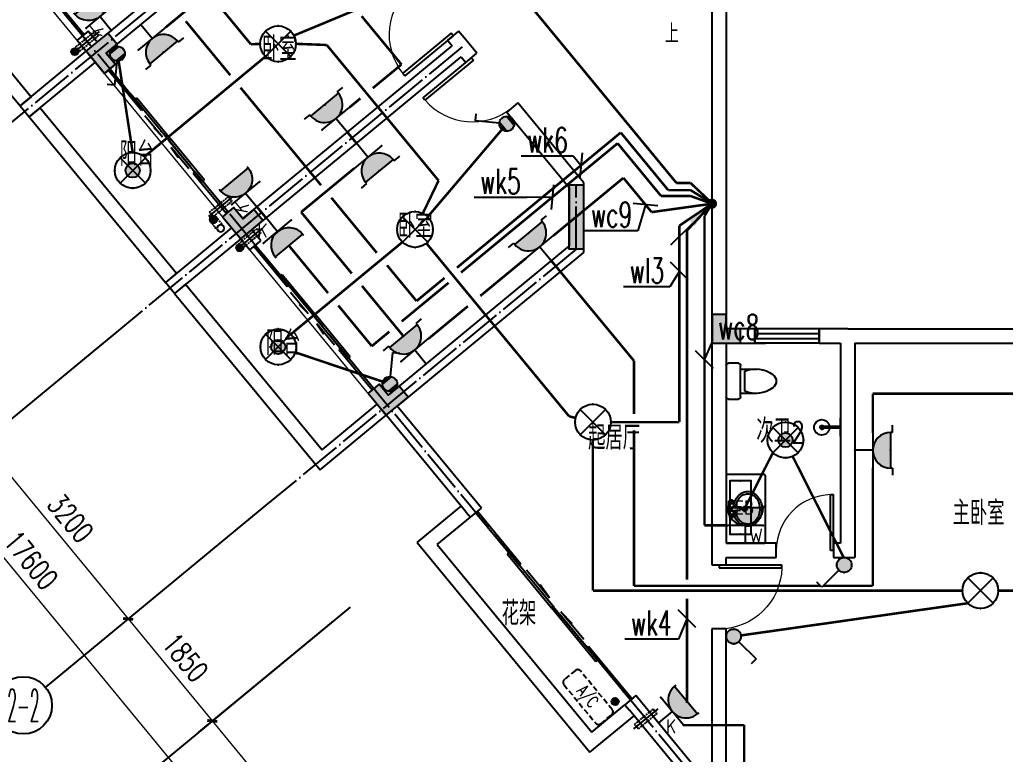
# Model space of a CAD drawing. Extents: x -7085 to 604621, y -1107727 to 606871.
# Drawn here: x 108785 to 122578, y 460304 to 470582 of the extents above; entities that cross this region are included whole.
import ezdxf
from ezdxf.enums import TextEntityAlignment as Align

# ---------------------------------------------------------------- set-up
doc = ezdxf.new("R2010")
doc.units = 0
doc.header["$LTSCALE"] = 1000
doc.header["$MEASUREMENT"] = 0
for name, pattern in [('( Hidden )', [0.375, 0.25, -0.125]), ('ACAD_ISO04W100', [30, 24, -3, 0, -3]), ('DASH', [0.35, 0.25, -0.1]), ('DOTE', [2.42, 2, -0.2, 0.02, -0.2])]:
    doc.linetypes.add(name, pattern=pattern)
for name, color, linetype in [('A-DOOR', 141, 'Continuous'), ('A-DOTE', 8, 'DOTE'), ('A-FLOR-HVAC', 4, 'Continuous'), ('A-FLOR-OTHER2-ON', 83, 'Continuous'), ('A-FLOR-SPCL', 223, 'Continuous'), ('A-ROOF-STRM', 150, 'Continuous'), ('A-WALL-BRIC', 41, 'Continuous'), ('A-WALL-SURF', 253, 'Continuous'), ('AXIS', 3, 'Continuous'), ('AXIS_TEXT', 7, 'Continuous'), ('DIM-插座', 3, 'Continuous'), ('DIM-照明', 3, 'Continuous'), ('EQUIP-插座', 3, 'Continuous'), ('EQUIP-照明', 3, 'Continuous'), ('EQUIP-箱柜', 3, 'Continuous'), ('g-地漏', 52, 'Continuous'), ('G_COL_墙柱_', 4, 'Continuous'), ('LWIRE', 4, 'Continuous'), ('PUB_DIM', 3, 'Continuous'), ('PUB_TEXT', 7, 'Continuous'), ('TEL_TEXT', 7, 'Continuous'), ('WALL-PARAPET', 6, 'Continuous'), ('WIRE-插座', 5, 'Continuous'), ('WIRE-照明', 1, 'Continuous')]:
    doc.layers.add(name, color=color, linetype=linetype)
doc.layers.add('建筑底图', color=8, linetype='Continuous', lineweight=5)
doc.styles.add('_TCH_AXIS', font='COMPLEX', dxfattribs={"bigfont": 'GBCBIG'})
doc.styles.add('_TCH_DIM', font='SIMPLEX', dxfattribs={"bigfont": 'GBCBIG'})
doc.styles.add('_TCH_DIM_T3', font='SIMPLEX', dxfattribs={"width": 0.705882, "bigfont": 'GBCBIG'})
doc.styles.add('_TCH_WINDOW', font='SIMPLEX', dxfattribs={"height": 3.5, "bigfont": 'GBCBIG'})
doc.styles.add('_TEL_ATTDEF', font='GBENOR', dxfattribs={"width": 0.8, "height": 3, "bigfont": 'GBCBIG'})
doc.styles.add('_TEL_DIM', font='SIMPLEX', dxfattribs={"width": 0.8, "height": 3.5, "bigfont": 'HZTXT'})
doc.styles.add('COMPLEX', font='COMPLEX')
doc.styles.get("Standard").update_dxf_attribs({"font": 'gbenor.shx', "bigfont": 'gbcbig.shx'})
doc.dimstyles.new('_TCH_ARCH&&100', dxfattribs={"dimtxt": 297.5, "dimasz": 100, "dimexe": 250, "dimexo": 300, "dimgap": 126.25, "dimtad": 1, "dimdec": 0, "dimzin": 0, "dimdsep": 46, "dimtxsty": '_TCH_DIM_T3', "dimblk": 'ARCHTICK', "dimcen": 0.09, "dimclrt": 7, "dimazin": 2, "dimtfac": 1, "dimtdec": 0, "dimtix": 1, "dimtmove": 2, "dimatfit": 3, "dimfxl": 0, "dimtolj": 1, "dimtzin": 0, "dimarcsym": 0})

# ---------------------------------------------------------------- blocks, each defined once
blk = doc.blocks.new('dsdsdssfdsd')
at = {"layer": 'A-FLOR-SPCL', "color": 0}
for p, q in [((4310, 24020), (4237, 24020)), ((4273, 23984), (4273, 24057)), ((4137, 23920), (4047, 23920)), ((4092, 23875), (4092, 23965)), ((4261, 23952), (4153, 23937)), ((4300, 23945), (4153, 23937)), ((4153, 23904), (4153, 23937)), ((4300, 23895), (4153, 23904)), ((4261, 23889), (4153, 23904)), ((4163, 23903), (4163, 23938)), ((4300, 23945), (4261, 23952)), ((4300, 23895), (4261, 23889)), ((4280, 23896), (4280, 23944)), ((4300, 23895), (4300, 23945)), ((4310, 23820), (4237, 23820)), ((4273, 23784), (4273, 23857))]:
    blk.add_line(p, q, dxfattribs=at)
blk.add_lwpolyline([(4347, 24400), (3817, 24400, 0.414214), (3797, 24380), (3797, 23460, 0.414214), (3817, 23440), (4347, 23440)], format="xyb", close=True, dxfattribs=at)
for points in [[(3847, 23920, -0.080052), (3862, 24013, -0.088849), (3904, 24090, -0.104988), (3970, 24144, -0.12017), (4047, 24163, -0.12017), (4124, 24144, -0.104988), (4191, 24090, -0.088849), (4232, 24013, -0.055034), (4246, 23950, -0.080052)], [(3877, 23920, -0.080052), (3891, 24004, -0.088849), (3927, 24071, -0.104988), (3984, 24118, -0.12017), (4047, 24133, -0.12017), (4110, 24118, -0.104988), (4167, 24071, -0.088849), (4204, 24004, -0.056066), (4216, 23946, -0.080052)], [(4246, 23891, -0.055034), (4232, 23827, -0.088849), (4191, 23751, -0.104988), (4124, 23696, -0.12017), (4047, 23678, -0.12017), (3970, 23696, -0.104988), (3904, 23751, -0.088849), (3862, 23827, -0.080052), (3847, 23920, -0.080052)], [(4216, 23895, -0.056066), (4204, 23837, -0.088849), (4167, 23770, -0.104988), (4110, 23723, -0.12017), (4047, 23708, -0.12017), (3984, 23723, -0.104988), (3927, 23770, -0.088849), (3891, 23837, -0.080052), (3877, 23920, -0.080052)]]:
    blk.add_lwpolyline(points, format="xyb", dxfattribs=at)
for centre, radius in [((4273, 24020), 25), ((4273, 24020), 15), ((4092, 23920), 30), ((4092, 23920), 20), ((4273, 23820), 25), ((4273, 23820), 15)]:
    blk.add_circle(centre, radius, dxfattribs=at)
for centre, start, end in [((4272, 23922), 350.5252, 189.4748), ((4272, 23919), 170.5252, 9.4748)]:
    blk.add_arc(centre, 7.19, start, end, dxfattribs=at)
blk = doc.blocks.new('A$C22166362')
at = {"layer": 'A-FLOR-SPCL', "color": 0}
for p, q in [((499, 420), (269, 420)), ((499, 30), (499, 470)), ((529, 500), (669, 500)), ((699, 470), (699, 30)), ((439, 110), (439, 390)), ((499, 80), (269, 80)), ((669, 0), (529, 0))]:
    blk.add_line(p, q, dxfattribs=at)
for centre, radius, start, end in [((286, 23), 398, 67.4505, 126.6381), ((529, 470), 30, 90, 180), ((669, 470), 30, 0, 90), ((110, 250), 110, 123.4509, 236.5491), ((286, 477), 398, 233.3619, 292.5495), ((529, 30), 30, 180, 270), ((669, 30), 30, 270, 0)]:
    blk.add_arc(centre, radius, start, end, dxfattribs=at)
blk = doc.blocks.new('$plan$00002939')
at = {"layer": 'A-FLOR-SPCL', "color": 0}
blk.add_line((-10, 0), (10, 0), dxfattribs=at)
for points in [[(-124, 0), (133, 0)], [(-10, 0), (-10, -263)], [(10, 0), (10, -263)]]:
    blk.add_lwpolyline(points, dxfattribs=at)
for centre, radius, start, end in [((0, -262), 108, 95.306, 84.694), ((0, -262), 28.3, 110.6725, 69.3275), ((0, -260), 10.5, 197.2381, 342.7619)]:
    blk.add_arc(centre, radius, start, end, dxfattribs=at)
blk = doc.blocks.new('COL')
at = {"layer": 'A-WALL-SURF'}
for points in [[(-2442, -6940), (-2288, -6813), (-2161, -6967), (-2315, -7094), (-2188, -7249), (-2342, -7376), (-2596, -7067)], [(4162, -8937), (4362, -8937), (4362, -9837), (4162, -9837)], [(-279, -9563), (-124, -9436), (-252, -9282), (-406, -9409), (-533, -9254), (-688, -9382), (-433, -9690)], [(6362, -10950), (6362, -10750), (6162, -10750), (6162, -11150), (6562, -11150), (6562, -10950)], [(1757, -12032), (1912, -11904), (1784, -11750), (1630, -11877), (1503, -11723), (1349, -11850), (1603, -12159)]]:
    blk.add_hatch(color=0, dxfattribs=at).paths.add_polyline_path(points)
at = {"layer": 'G_COL_墙柱_', "color": 0}
for points in [[(-2442, -6940), (-2288, -6813), (-2161, -6967), (-2315, -7094), (-2188, -7249), (-2342, -7376), (-2596, -7067), (-2442, -6940)], [(4162, -8937), (4362, -8937), (4362, -9837), (4162, -9837)], [(-279, -9563), (-124, -9436), (-252, -9282), (-406, -9409), (-533, -9254), (-688, -9382), (-433, -9690), (-279, -9563)], [(6362, -10950), (6362, -10750), (6162, -10750), (6162, -11150), (6562, -11150), (6562, -10950)], [(1757, -12032), (1912, -11904), (1784, -11750), (1630, -11877), (1503, -11723), (1349, -11850), (1603, -12159), (1757, -12032)]]:
    blk.add_lwpolyline(points, close=True, dxfattribs=at)
blk = doc.blocks.new('YTLG')
at = {"layer": 'A-ROOF-STRM', "linetype": 'Continuous'}
h = blk.add_hatch(dxfattribs=at)
h.set_pattern_fill('ANSI31', color=0, scale=10)
h.set_pattern_definition([(45, (-1288290.313, 414148.037), (-11.22532015, 11.22532015), [])])
edge = h.paths.add_edge_path()
edge.add_arc((155403, -14017), 50, 0, 360, ccw=False)
at = {"layer": 'A-ROOF-STRM', "color": 0, "linetype": 'DASH', "ltscale": 0.1}
for p, q in [((155353, -14177), (155353, -14017)), ((155453, -14177), (155453, -14017))]:
    blk.add_line(p, q, dxfattribs=at)
at = {"layer": 'A-ROOF-STRM', "color": 0, "linetype": 'Continuous'}
blk.add_circle((155403, -14017), 50, dxfattribs=at)
at = {"layer": 'A-ROOF-STRM', "color": 0}
blk.add_circle((155403, -14177), 50, dxfattribs=at)
blk = doc.blocks.new('圆形地漏（平面）')
at = {"layer": 'g-地漏', "color": 0}
blk.add_circle((0, 0), 0.5, dxfattribs=at)
at = {"color": 8, "xscale": -0.01, "yscale": 0.01, "zscale": 0.01, "rotation": 180}
blk.add_blockref('YTLG', (-1554.03, -140.17), dxfattribs=at)
blk = doc.blocks.new('KTWJ1')
at = {"layer": 'A-FLOR-HVAC', "color": 0, "linetype": '( Hidden )', "ltscale": 0.3}
blk.add_lwpolyline([(152982, -14209, 0.414214), (153032, -14259), (153732, -14259, 0.414214), (153782, -14209), (153782, -14009, 0.414214), (153732, -13959), (153032, -13959, 0.414214), (152982, -14009)], format="xyb", close=True, dxfattribs=at)
at = {"layer": 'A-FLOR-HVAC', "color": 0, "style": '_TCH_WINDOW', "width": 0.705882}
blk.add_text('A/C', height=170, dxfattribs=at).set_placement((153214, -14188))
blk = doc.blocks.new('A$C0CF77FE4')
at = {"layer": 'A-FLOR-OTHER2-ON', "color": 0, "linetype": 'ACAD_ISO04W100', "ltscale": 5}
blk.add_line((40, 440), (40, 0), dxfattribs=at)
at = {"layer": 'A-FLOR-OTHER2-ON', "color": 0, "linetype": 'DASH', "ltscale": 0.1}
blk.add_lwpolyline([(0, 390), (80, 390), (80, 50), (0, 50)], close=True, dxfattribs=at)
blk = doc.blocks.new('_AXISO')
blk.add_circle((0, 0), 0.5)
at = {"layer": 'AXIS_TEXT', "style": 'COMPLEX', "width": 1.041667}
blk.add_attdef('A', text='', height=0.56, dxfattribs=at).set_placement((-0.25, -0.28), (0.25, -0.28), align=Align.FIT)
blk = doc.blocks.new('$WINLIB2D$00000001')
at = {"color": 0}
for points in [[(-0.5, 0.5), (-0.5, -0.5)], [(-0.5, 0.5), (0.5, 0.5)], [(0.5, -0.5), (0.5, 0.5)], [(0.5, 0.167), (-0.5, 0.167)], [(0.5, -0.167), (-0.5, -0.167)], [(-0.5, -0.5), (0.5, -0.5)]]:
    blk.add_lwpolyline(points, dxfattribs=at)
blk = doc.blocks.new('$DorLib2D$00000001')
at = {"color": 0}
for p, q in [((0.45, 0.975), (0.5, 0.975)), ((0.45, 0), (0.45, 0.975)), ((0.5, 0), (0.5, 0.975)), ((0.5, 0), (0.45, 0))]:
    blk.add_line(p, q, dxfattribs=at)
at = {"color": 0, "lineweight": 13}
blk.add_arc((0.475, 0), 0.975, 91.4693, 180, dxfattribs=at)
blk = doc.blocks.new('$DorLib2D$00000138')
at = {"color": 0, "linetype": 'Continuous'}
for p, q in [((-0.2875, 0), (-0.2875, 0.1538)), ((-0.2875, 0.1538), (0, 0.1538)), ((0, 0.1538), (0, 0)), ((0.2875, 0.1538), (0, 0.1538)), ((0.2875, 0), (0.2875, 0.1538)), ((-0.5, -0.1399), (-0.5, 0)), ((-0.5, 0), (-0.2188, 0)), ((0, 0), (-0.2875, 0)), ((-0.2188, 0), (-0.2188, -0.1399)), ((0, 0), (0.2875, 0)), ((0.2188, 0), (0.2188, -0.1399)), ((0.5, 0), (0.2188, 0)), ((0.5, 0), (0.5, -0.1946)), ((0.5, -0.1399), (0.5, 0)), ((-0.2188, -0.1399), (-0.5, -0.1399)), ((0.2188, -0.1399), (0.5, -0.1399)), ((-0.1857, -0.186), (-0.037, -0.186)), ((-0.037, -0.186), (-0.1019, -0.2583)), ((-0.1019, -0.2583), (-0.1019, -0.186)), ((0.1857, -0.186), (0.037, -0.186)), ((0.037, -0.186), (0.1019, -0.2583)), ((0.1019, -0.2583), (0.1019, -0.186))]:
    blk.add_line(p, q, dxfattribs=at)
blk = doc.blocks.new('_ArchTick')
at = {"color": 0, "linetype": 'ByBlock', "const_width": 0.4}
blk.add_lwpolyline([(-0.5, -0.5), (0.5, 0.5)], dxfattribs=at)
blk = doc.blocks.new('*D1656')
at = {"layer": 'Defpoints', "color": 0}
for p in [(106453, 468726), (108489, 466258), (106561, 464667)]:
    blk.add_point(p, dxfattribs=at)
at = {"layer": 'PUB_DIM', "color": 0, "lineweight": -2}
for p, q in [((106222, 468535), (104332, 466976)), ((104524, 467135), (106561, 464667)), ((108258, 466067), (106368, 464508))]:
    blk.add_line(p, q, dxfattribs=at)
at = {"layer": 'PUB_DIM', "color": 0, "lineweight": -2, "xscale": 100, "yscale": 100, "zscale": 100}
for p, rotation in [((104524, 467135), 129.5164780570856), ((106561, 464667), 309.5164780570856)]:
    blk.add_blockref('_ArchTick', p, dxfattribs=dict(at, rotation=rotation))
at = {"layer": 'PUB_DIM', "color": 7, "insert": (105755, 466076), "char_height": 297.5, "attachment_point": 5, "rotation": 309.5165, "style": '_TCH_DIM_T3'}
blk.add_mtext('\\A1;3200', dxfattribs=at)
blk = doc.blocks.new('*D1657')
at = {"layer": 'Defpoints', "color": 0}
for p in [(108489, 466258), (110525, 463789), (108597, 462198)]:
    blk.add_point(p, dxfattribs=at)
at = {"layer": 'PUB_DIM', "color": 0, "lineweight": -2}
for p, q in [((108258, 466067), (106368, 464508)), ((106561, 464667), (108597, 462198)), ((110294, 463598), (108404, 462039))]:
    blk.add_line(p, q, dxfattribs=at)
at = {"layer": 'PUB_DIM', "color": 0, "lineweight": -2, "xscale": 100, "yscale": 100, "zscale": 100}
for p, rotation in [((106561, 464667), 129.5164780570859), ((108597, 462198), 309.5164780570859)]:
    blk.add_blockref('_ArchTick', p, dxfattribs=dict(at, rotation=rotation))
at = {"layer": 'PUB_DIM', "color": 7, "insert": (107791, 463608), "char_height": 297.5, "attachment_point": 5, "rotation": 309.5165, "style": '_TCH_DIM_T3'}
blk.add_mtext('\\A1;3200', dxfattribs=at)
blk = doc.blocks.new('*D1658')
at = {"layer": 'Defpoints', "color": 0}
for p in [(110525, 463789), (111702, 462362), (109774, 460771)]:
    blk.add_point(p, dxfattribs=at)
at = {"layer": 'PUB_DIM', "color": 0, "lineweight": -2}
for p, q in [((110294, 463598), (108404, 462039)), ((108597, 462198), (109774, 460771)), ((111471, 462171), (109581, 460612))]:
    blk.add_line(p, q, dxfattribs=at)
at = {"layer": 'PUB_DIM', "color": 0, "lineweight": -2, "xscale": 100, "yscale": 100, "zscale": 100}
for p, rotation in [((108597, 462198), 129.5164780570855), ((109774, 460771), 309.5164780570855)]:
    blk.add_blockref('_ArchTick', p, dxfattribs=dict(at, rotation=rotation))
at = {"layer": 'PUB_DIM', "color": 7, "insert": (109397, 461660), "char_height": 297.5, "attachment_point": 5, "rotation": 309.5165, "style": '_TCH_DIM_T3'}
blk.add_mtext('\\A1;1850', dxfattribs=at)
blk = doc.blocks.new('*D1659')
at = {"layer": 'Defpoints', "color": 0}
for p in [(111702, 462362), (113993, 459585), (112065, 457994)]:
    blk.add_point(p, dxfattribs=at)
at = {"layer": 'PUB_DIM', "color": 0, "lineweight": -2}
for p, q in [((111471, 462171), (109581, 460612)), ((109774, 460771), (112065, 457994)), ((113762, 459394), (111872, 457835))]:
    blk.add_line(p, q, dxfattribs=at)
at = {"layer": 'PUB_DIM', "color": 0, "lineweight": -2, "xscale": 100, "yscale": 100, "zscale": 100}
for p, rotation in [((109774, 460771), 129.5164780570859), ((112065, 457994), 309.5164780570859)]:
    blk.add_blockref('_ArchTick', p, dxfattribs=dict(at, rotation=rotation))
at = {"layer": 'PUB_DIM', "color": 7, "insert": (111131, 459557), "char_height": 297.5, "attachment_point": 5, "rotation": 309.5165, "style": '_TCH_DIM_T3'}
blk.add_mtext('\\A1;3600', dxfattribs=at)
blk = doc.blocks.new('*D1661')
at = {"layer": 'Defpoints', "color": 0}
for p in [(103971, 471735), (115170, 458157), (112625, 456058)]:
    blk.add_point(p, dxfattribs=at)
at = {"layer": 'PUB_DIM', "color": 0, "lineweight": -2}
for p, q in [((103740, 471544), (101233, 469476)), ((101426, 469635), (112625, 456058)), ((114939, 457967), (112432, 455899))]:
    blk.add_line(p, q, dxfattribs=at)
at = {"layer": 'PUB_DIM', "color": 0, "lineweight": -2, "xscale": 100, "yscale": 100, "zscale": 100}
for p, rotation in [((101426, 469635), 129.5164780570852), ((112625, 456058), 309.5164780570851)]:
    blk.add_blockref('_ArchTick', p, dxfattribs=dict(at, rotation=rotation))
at = {"layer": 'PUB_DIM', "color": 7, "insert": (107237, 463021), "char_height": 297.5, "attachment_point": 5, "rotation": 309.5165, "style": '_TCH_DIM_T3'}
blk.add_mtext('\\A1;17600', dxfattribs=at)
blk = doc.blocks.new('$equip$00002539')
for p, q in [((-0.354, 0.354), (0.354, -0.354)), ((0.354, 0.354), (-0.354, -0.354))]:
    blk.add_line(p, q)
at = {"const_width": 0.04}
blk.add_lwpolyline([(-0.5, 0, 1), (0.5, 0, 1), (-0.5, 0, 0.911406)], format="xyb", dxfattribs=at)
blk.add_circle((0, 0), 0.5)
for p in [(0, 0.5), (-0.5, 0), (0.5, 0), (0, -0.5)]:
    blk.add_point(p)
at = {"color": 7, "style": '_TEL_DIM', "flags": 1}
blk.add_attdef('A', text='', height=0.00002, dxfattribs=at).set_placement((0, 0), align=Align.MIDDLE_CENTER)
blk = doc.blocks.new('$equip$00001764')
for p, q in [((-0.5, 1.05), (-0.5, 1)), ((-0.5, 1), (0.5, 1)), ((0.5, 1.05), (0.5, 1)), ((0.5, 0.5), (-0.5, 0.5)), ((0, 0.5), (0, 0))]:
    blk.add_line(p, q)
blk.add_arc((0, 1), 0.5, 180, 0)
for p in [(-0.5, 0.5), (0.5, 0.5), (0, 0)]:
    blk.add_point(p)
for points in [[(0.433, 0.75), (-0.433, 0.75), (0.5, 1), (-0.5, 1)], [(0.25, 0.567), (-0.25, 0.567), (0.433, 0.75), (-0.433, 0.75)], [(0, 0.5), (0, 0.5), (0.25, 0.567), (-0.25, 0.567)]]:
    blk.add_solid(points)
at = {"color": 7, "style": '_TEL_DIM'}
blk.add_attdef('$TEXT$', text='', height=0.4, dxfattribs=at).set_placement((0.303, 0.211), align=Align.MIDDLE_CENTER)
at = {"color": 7, "style": '_TEL_DIM', "flags": 1}
blk.add_attdef('A', text='', height=0.00002, dxfattribs=at).set_placement((0, 0), align=Align.MIDDLE_CENTER)
blk = doc.blocks.new('$equip$00001240')
for p, q in [((-0.5, 1.05), (-0.7, 1.05)), ((-0.5, 1.05), (-0.5, 1)), ((-0.5, 1), (0.5, 1)), ((0.5, 1.05), (0.7, 1.05)), ((0.5, 1.05), (0.5, 1)), ((-0.5, 0.5), (0.5, 0.5)), ((0, 0.5), (0, 0))]:
    blk.add_line(p, q)
blk.add_arc((0, 1), 0.5, 180, 0)
for points in [[(0.433, 0.75), (-0.433, 0.75), (0.5, 1), (-0.5, 1)], [(0.25, 0.567), (-0.25, 0.567), (0.433, 0.75), (-0.433, 0.75)], [(0, 0.5), (0, 0.5), (0.25, 0.567), (-0.25, 0.567)]]:
    blk.add_solid(points)
at = {"layer": 'EQUIP-照明'}
for p in [(0, 1), (-0.5, 0.5), (0.5, 0.5), (0, 0)]:
    blk.add_point(p, dxfattribs=at)
at = {"layer": 'EQUIP-照明', "flags": 9}
blk.add_attdef('A', (0, 0), '', height=0.00002, dxfattribs=at)
blk = doc.blocks.new('$equip$00001962')
for p, q in [((0.147, 0.356), (0.625, 0.833)), ((0.625, 0.833), (0.766, 0.692))]:
    blk.add_line(p, q)
blk.add_circle((0, 0.208), 0.208)
for p in [(0, 0.417), (-0.208, 0.208), (0, 0), (0.208, 0.208)]:
    blk.add_point(p)
for points in [[(-0.18, 0.313), (0.18, 0.313), (-0.208, 0.208), (0.208, 0.208)], [(-0.104, 0.389), (0.104, 0.389), (-0.18, 0.313), (0.18, 0.313)], [(0, 0.417), (0, 0.417), (-0.104, 0.389), (0.104, 0.389)], [(-0.18, 0.104), (0.18, 0.104), (-0.208, 0.208), (0.208, 0.208)], [(-0.104, 0.028), (0.104, 0.028), (-0.18, 0.104), (0.18, 0.104)], [(0, 0), (0, 0), (-0.104, 0.028), (0.104, 0.028)]]:
    blk.add_solid(points)
at = {"layer": 'TEL_TEXT', "style": '_TEL_DIM', "flags": 1}
blk.add_attdef('A', text='', height=0.00002, dxfattribs=at).set_placement((0, 0), align=Align.MIDDLE_CENTER)
blk = doc.blocks.new('$equip$00002828')
for p, q in [((0.354, 0.354), (-0.354, -0.354)), ((-0.354, 0.354), (0.354, -0.354))]:
    blk.add_line(p, q)
at = {"const_width": 0.04}
blk.add_lwpolyline([(0.5, 0, -1), (-0.5, 0, -1), (0.5, 0, 1)], format="xyb", dxfattribs=at)
for radius in [0.5, 0.2]:
    blk.add_circle((0, 0), radius)
for p in [(0, 0.5), (-0.5, 0), (0.5, 0), (0, -0.5)]:
    blk.add_point(p)
for points in [[(-0.173, 0.1), (0.173, 0.1), (-0.2, 0), (0.2, 0)], [(-0.173, -0.1), (0.173, -0.1), (-0.2, 0), (0.2, 0)], [(-0.1, 0.173), (0.1, 0.173), (-0.173, 0.1), (0.173, 0.1)], [(0, 0.2), (0, 0.2), (-0.1, 0.173), (0.1, 0.173)], [(-0.1, -0.173), (0.1, -0.173), (-0.173, -0.1), (0.173, -0.1)], [(0, -0.2), (0, -0.2), (-0.1, -0.173), (0.1, -0.173)]]:
    blk.add_solid(points)
at = {"color": 7, "style": '_TEL_DIM', "flags": 1}
for tag in ['A', 'REMARK']:
    blk.add_attdef(tag, text='', height=0.00002, dxfattribs=at).set_placement((0, 0), align=Align.MIDDLE_CENTER)
blk = doc.blocks.new('$equip$00002908')
for p, q in [((0.75, 0.6), (-0.75, 0.6)), ((-0.75, 0.6), (-0.75, 0)), ((0.75, 0), (0.75, 0.6)), ((-0.75, 0), (0.75, 0))]:
    blk.add_line(p, q)
at = {"const_width": 0.04}
blk.add_lwpolyline([(-0.75, 0.6), (-0.75, 0), (0.75, 0), (0.75, 0.6), (-0.75, 0.6), (-0.75, 0)], dxfattribs=at)
for p in [(0, 0.6), (-0.75, 0.3), (0.75, 0.3), (0, 0)]:
    blk.add_point(p)
at = {"color": 7, "style": '_TEL_DIM'}
blk.add_attdef('$TEXT$', text='', height=0.4, dxfattribs=at).set_placement((0, 0.3), align=Align.MIDDLE_CENTER)
at = {"color": 7, "style": '_TEL_DIM', "flags": 1}
for tag in ['A', 'REMARK']:
    blk.add_attdef(tag, text='', height=0.00002, dxfattribs=at).set_placement((0, 0), align=Align.MIDDLE_CENTER)
blk = doc.blocks.new('$TelecSys$00000081')
for p, q in [((0.104, 0.104), (0.104, 0.104)), ((-0.104, -0.104), (-0.104, -0.104)), ((-1.15, -1.15), (-0.55, -0.55))]:
    blk.add_line(p, q)
at = {"const_width": 0.142}
blk.add_lwpolyline([(0.071, 0, 1), (-0.071, 0, 1)], format="xyb", close=True, dxfattribs=at)
blk.add_solid([(-0.62, -0.48), (-0.48, -0.62), (-0.1, -0.1)])
at = {"width": 0.8, "flags": 9}
blk.add_attdef('A', (0, 0), '', height=0.00002, rotation=180, dxfattribs=at)
blk = doc.blocks.new('WC')
at = {"layer": 'A-ROOF-STRM', "linetype": 'Continuous'}
h = blk.add_hatch(dxfattribs=at)
h.set_pattern_fill('ANSI31', color=8, scale=10)
h.set_pattern_definition([(174.5164781, (949134.199, 1719061.32), (1.51700667, 15.80235159), [])])
edge = h.paths.add_edge_path()
edge.add_arc((107851, 470134.6), 50, -140.48352, 219.51648)
h = blk.add_hatch(dxfattribs=at)
h.set_pattern_fill('ANSI31', color=8, scale=10)
h.set_pattern_definition([(358.6425651, (-639081.866, -838829.969), (-0.37607068, -15.87054491), [])])
edge = h.paths.add_edge_path()
edge.add_arc((110158.6, 467391.4), 50, 43.64257, 403.64257)
h = blk.add_hatch(dxfattribs=at)
h.set_pattern_fill('ANSI31', color=8, scale=10)
h.set_pattern_definition([(354.5164781, (-725871.677, -787884.326), (-1.51700667, -15.80235159), [])])
edge = h.paths.add_edge_path()
edge.add_arc((115411.5, 461042.4), 50, 39.51648, 399.51648)
at = {"color": 8}
for points in [[(112209, 465048.1), (105527.8, 473148.2)], [(113258.9, 463775.2), (112641.7, 463266.1), (115059.7, 460334.7), (115676.8, 460843.7)]]:
    blk.add_lwpolyline(points, dxfattribs=at)
at = {"layer": 'A-DOTE', "color": 8, "ltscale": 0.3}
blk.add_line((114867.5, 467370.5), (114867.5, 468268.4), dxfattribs=at)
for points in [[(116867.5, 459557.3), (105032.3, 473906.1)], [(112238.8, 473498.4), (106453, 468726.2)], [(113272.1, 470202.6), (108489.2, 466257.6)], [(114867.5, 467370.5), (110525.3, 463789)]]:
    blk.add_lwpolyline(points, dxfattribs=at)
at = {"layer": 'A-ROOF-STRM', "color": 8}
for centre in [(107851, 470134.6), (115411.5, 461042.4)]:
    blk.add_circle(centre, 50, dxfattribs=at)
at = {"layer": 'A-ROOF-STRM', "color": 8, "linetype": 'Continuous'}
for centre in [(107851, 470134.6), (110158.6, 467391.4), (115411.5, 461042.4)]:
    blk.add_circle(centre, 50, dxfattribs=at)
at = {"layer": 'A-WALL-BRIC', "color": 8}
for p, q in [((116967.5, 475057.3), (116967.5, 466257.3)), ((116767.5, 474857.3), (116767.5, 466157.3)), ((108163.7, 470266.8), (111172.3, 472748.4)), ((108290.9, 470112.5), (111222.4, 472530.5)), ((108036.4, 470421.1), (107882.1, 470293.9)), ((108163.7, 470266.8), (108036.4, 470421.1)), ((113222, 470420.6), (113067.7, 470293.3)), ((113349.2, 470266.3), (113222, 470420.6)), ((107882.1, 470293.9), (108073, 470062.4)), ((110199.8, 467798.2), (113131.3, 470216.2)), ((113067.7, 470293.3), (113131.3, 470216.2)), ((113476.5, 470112), (113349.2, 470266.3)), ((108073, 470062.4), (108263.9, 469831)), ((108418.2, 469958.3), (108290.9, 470112.5)), ((110327.1, 467643.9), (113258.6, 470061.9)), ((113258.6, 470061.9), (113322.2, 469984.7)), ((113322.2, 469984.7), (113476.5, 470112)), ((108263.9, 469831), (108418.2, 469958.3)), ((114049.2, 469417.7), (113894.9, 469290.4)), ((114967.5, 468304.3), (114049.2, 469417.7)), ((113894.9, 469290.4), (114767.5, 468232.5)), ((114967.5, 468304.3), (114967.5, 467323.3)), ((114767.5, 468232.5), (114767.5, 467417.6)), ((110072.6, 467952.5), (109918.3, 467825.2)), ((110199.8, 467798.2), (110072.6, 467952.5)), ((109918.3, 467825.2), (110109.2, 467593.8)), ((110109.2, 467593.8), (110300.1, 467362.4)), ((110454.4, 467489.6), (110327.1, 467643.9)), ((110300.1, 467362.4), (110454.4, 467489.6)), ((114767.5, 467417.6), (112236, 465329.6)), ((114967.5, 467323.3), (112363.3, 465175.3)), ((117367.5, 466257.3), (116967.5, 466257.3)), ((117367.5, 466057.3), (117367.5, 466257.3)), ((118667.5, 466257.3), (118267.5, 466257.3)), ((118267.5, 466257.3), (118267.5, 466057.3)), ((118667.5, 466257.3), (123667.5, 466257.3)), ((116767.5, 466157.3), (116767.5, 463157.3)), ((116967.5, 466057.3), (117367.5, 466057.3)), ((116967.5, 466057.3), (116967.5, 463257.3)), ((118267.5, 466057.3), (118567.5, 466057.3)), ((118567.5, 466057.3), (118567.5, 463257.3)), ((118767.5, 466057.3), (118767.5, 463057.3)), ((118767.5, 466057.3), (123567.5, 466057.3)), ((112108.7, 465483.9), (111954.5, 465356.6)), ((112236, 465329.6), (112108.7, 465483.9)), ((111954.5, 465356.6), (112145.4, 465125.2)), ((113322.5, 463698), (112145.4, 465125.2)), ((113476.8, 463825.3), (112363.3, 465175.3)), ((113386.1, 463620.9), (113540.4, 463748.1)), ((113540.4, 463748.1), (113476.8, 463825.3)), ((113322.5, 463698), (113386.1, 463620.9)), ((116767.5, 463157.3), (116767.5, 462957.3)), ((117667.5, 463257.3), (116967.5, 463257.3)), ((117667.5, 463057.3), (117667.5, 463257.3)), ((118567.5, 463257.3), (118467.5, 463257.3)), ((118467.5, 463257.3), (118467.5, 463057.3)), ((116967.5, 463057.3), (117667.5, 463057.3)), ((116967.5, 462957.3), (116967.5, 463057.3)), ((118467.5, 463057.3), (118767.5, 463057.3)), ((116767.5, 462957.3), (116967.5, 462957.3)), ((116967.5, 462057.3), (116767.5, 462057.3)), ((116767.5, 462057.3), (116767.5, 459835.7)), ((116967.5, 459657.3), (116967.5, 462057.3)), ((115703.8, 461125.2), (115549.6, 460998)), ((115767.5, 461048.1), (115703.8, 461125.2)), ((115549.6, 460998), (115613.2, 460920.8)), ((116767.5, 459835.7), (115767.5, 461048.1)), ((116820.3, 459457.3), (115613.2, 460920.8))]:
    blk.add_line(p, q, dxfattribs=at)
at = {"layer": 'AXIS', "color": 8}
for p, q in [((108489.2, 466257.6), (105403.4, 463712.4)), ((110525.3, 463789), (107439.6, 461243.8)), ((111702.5, 462361.8), (108616.7, 459816.6))]:
    blk.add_line(p, q, dxfattribs=at)
at = {"layer": 'g-地漏', "color": 8}
for centre in [(107851, 470134.6), (110158.6, 467391.4), (115411.5, 461042.4)]:
    blk.add_circle(centre, 50, dxfattribs=at)
at = {"layer": 'WALL-PARAPET', "color": 8}
for p, q in [((105240, 471611.2), (107083.7, 469376)), ((105431.7, 471693.1), (107238, 469503.3)), ((107083.7, 469376), (108009.4, 470139.6)), ((107210.9, 469221.7), (108136.7, 469985.3)), ((107238, 469503.3), (107083.7, 469376)), ((107083.7, 469376), (107210.9, 469221.7)), ((107365.2, 469349), (107210.9, 469221.7)), ((107210.9, 469221.7), (109119.8, 466907.4)), ((107365.2, 469349), (109274.1, 467034.7)), ((110045.6, 467671), (109119.8, 466907.4)), ((110172.8, 467516.7), (109247.1, 466753.1)), ((109274.1, 467034.7), (109119.8, 466907.4)), ((109247.1, 466753.1), (109119.8, 466907.4)), ((109401.4, 466880.4), (109247.1, 466753.1)), ((109401.4, 466880.4), (111310.3, 464566)), ((109247.1, 466753.1), (111283.3, 464284.5)), ((111310.3, 464566), (112081.7, 465202.3)), ((111283.3, 464284.5), (112209, 465048.1)), ((112641.7, 463266.1), (113258.9, 463775.2)), ((112923.3, 463239.1), (113386.1, 463620.9)), ((112641.7, 463266.1), (115059.7, 460334.7)), ((112923.3, 463239.1), (115086.7, 460616.2)), ((115086.7, 460616.2), (115549.6, 460998)), ((115059.7, 460334.7), (115676.8, 460843.7))]:
    blk.add_line(p, q, dxfattribs=at)
at = {"layer": 'A-DOOR', "color": 8, "zscale": 200}
for name, p, xscale, yscale, rotation in [('$DorLib2D$00000138', (106973, 471553.2), 3100, 200, 129.5164780570793), ('$DorLib2D$00000001', (112858.5, 470704.1), 900, -900, 309.5164780571158), ('$DorLib2D$00000001', (113685.7, 469701.2), -900, -900, 309.5164780571021), ('$DorLib2D$00000138', (109168.3, 468891.7), 2600, -200, 129.5164780571607), ('$DorLib2D$00000138', (111204.4, 466423.1), 2600, -200, 129.5164780570562), ('$WINLIB2D$00000001', (117817.5, 466157.3), -900, -200, 1.482245913631191e-11), ('$DorLib2D$00000001', (118067.5, 463157.3), 800, 800, 1.482245913631239e-11), ('$DorLib2D$00000138', (114545, 462373.1), 3400, 200, 129.5164780570708), ('$DorLib2D$00000001', (116867.5, 462507.3), -900, 900, 270)]:
    blk.add_blockref(name, p, dxfattribs=dict(at, xscale=xscale, yscale=yscale, rotation=rotation))
at = {"layer": 'A-FLOR-HVAC', "color": 8, "rotation": 309.5164780576255}
blk.add_blockref('KTWJ1', (28320.3, 588407.7), dxfattribs=at)
at = {"layer": 'A-FLOR-OTHER2-ON', "color": 8, "linetype": 'DASH', "rotation": 309.5164755733012}
for p in [(107827.4, 470169.1), (109698.1, 467857), (110101.6, 467411.8), (115645.7, 460690.3)]:
    blk.add_blockref('A$C0CF77FE4', p, dxfattribs=at)
at = {"layer": 'A-FLOR-SPCL', "color": 8, "xscale": -1}
blk.add_blockref('A$C22166362', (117666.7, 465274.8), dxfattribs=at)
at = {"layer": 'A-FLOR-SPCL', "color": 8, "linetype": 'Continuous', "xscale": -1, "rotation": 269.9999999999953}
blk.add_blockref('$plan$00002939', (118567.5, 464878.5), dxfattribs=at)
at = {"layer": 'A-FLOR-SPCL', "color": 8, "rotation": 180}
blk.add_blockref('dsdsdssfdsd', (121314.7, 487657.7), dxfattribs=at)
at = {"layer": 'AXIS', "color": 8}
ref = blk.add_blockref('_AXISO', (107131, 460989.2), dxfattribs=dict(at, xscale=800, yscale=800, zscale=800))
ref.add_attrib('A', '2-2', dxfattribs={"layer": 'AXIS_TEXT', "color": 8, "height": 452.55, "style": '_TCH_AXIS', "width": 0.35}).set_placement((106904.7, 460763), (107357.3, 460763), align=Align.FIT)
at = {"layer": 'g-地漏', "color": 8, "xscale": 99.99999999999997, "yscale": 99.99999999999997, "zscale": 99.99999999999997, "rotation": 219.5164781064073}
blk.add_blockref('圆形地漏（平面）', (109790.1, 467786.4), dxfattribs=at)
at = {"layer": 'WALL-PARAPET', "color": 8}
blk.add_blockref('COL', (110605.8, 477207), dxfattribs=at)
at = {"layer": 'PUB_TEXT', "color": 8, "style": '_TCH_DIM'}
for s, height, p in [('上', 270.1, (116109.1, 470253.3)), ('卧室', 337.59, (110468.7, 470007.9)), ('阳台', 337.59, (108478.7, 468535.8)), ('卧室', 337.59, (112370.3, 467530.6)), ('阳台', 337.59, (110523.2, 465892)), ('次卫', 337.59, (117388, 464661.6)), ('起居厅', 337.59, (115033.1, 464567.3)), ('主卧室', 337.59, (120133.7, 463511.7)), ('花架', 337.59, (113823.3, 462109.3))]:
    blk.add_text(s, height=height, dxfattribs=at).set_placement(p)
at = {"layer": 'PUB_TEXT', "color": 8, "style": '_TCH_DIM', "width": 0.705882}
blk.add_text('2', height=297.5, dxfattribs=at).set_placement((117879.5, 464661.6))
at = {"layer": 'PUB_DIM', "color": 8}
for p1, p2, distance, picture, middle in [((103971.4, 471734.8), (115170.3, 458157.4), -3300, '*D1661', (107237.3, 463021.3)), ((106453, 468726.2), (108489.2, 466257.6), -2500, '*D1656', (105754.6, 466076.1)), ((108489.2, 466257.6), (110525.3, 463789), -2500, '*D1657', (107790.8, 463607.5)), ((110525.3, 463789), (111702.5, 462361.8), -2500, '*D1658', (109397.4, 461659.6)), ((111702.5, 462361.8), (113993.2, 459584.6), -2500, '*D1659', (111131.4, 459557.4))]:
    dim = blk.add_aligned_dim(p1=p1, p2=p2, distance=distance, dimstyle='_TCH_ARCH&&100', dxfattribs=at)
    dim.commit()
    dim.dimension.update_dxf_attribs({"geometry": picture, "text_midpoint": middle})

msp = doc.modelspace()

# ---------------------------------------------------------------- linework, layer by layer
at = {"layer": 'DIM-插座'}
for p, q in [((116656.3, 468717.6), (116622.8, 468369.2)), ((116256.4, 468273.8), (116223, 467925.4)), ((117717.5, 467976.8), (117369.1, 468010.2)), ((118492.2, 465700.4), (118244.7, 465947.9)), ((118246.9, 462076.3), (117999.4, 462323.8))]:
    msp.add_line(p, q, dxfattribs=at)
for points in [[(116531.5, 468671.7), (115801.8, 468671.7)], [(116639.5, 468543.4), (116531.5, 468671.7)], [(115883.5, 468093.7), (115143.2, 468093.7)], [(116239.7, 468099.6), (115883.5, 468093.7)], [(117543.3, 467993.5), (117434.1, 467629.4)], [(117434.1, 467629.4), (116693.8, 467629.4)], [(118368.4, 465824.1), (118473.2, 466057.2)], [(118473.2, 466057.2), (119224.2, 466057.2)], [(118123.1, 462200), (118005.7, 461917)], [(118005.7, 461917), (117254.7, 461917)]]:
    msp.add_lwpolyline(points, dxfattribs=at)
at = {"layer": 'DIM-照明'}
msp.add_line((118140.8, 466941), (117893.3, 467188.5), dxfattribs=at)
for points in [[(118017.1, 467064.8), (117881.4, 466845.7)], [(117881.4, 466845.7), (117237, 466845.7)]]:
    msp.add_lwpolyline(points, dxfattribs=at)
at = {"layer": 'WIRE-插座', "const_width": 35}
for points in [[(114763.2, 472192.9), (117976, 468297.7)], [(110832.2, 470477.6), (111334.8, 470892.1)], [(113570.4, 470631.6), (114128.1, 469955.5)], [(111109.4, 470560.4), (111732.1, 469805.5)], [(113726.2, 469624), (114128.1, 469955.5)], [(111875.2, 469631.9), (113002.4, 468265.4)], [(113405.1, 469359.1), (113552.6, 469480.8)], [(113371.3, 469007.2), (113498.6, 468852.9)], [(114904.5, 467112.3), (117196.4, 469002.7)], [(117196.4, 469002.7), (117861.1, 468196.8)], [(114960.5, 467044.5), (117152.5, 468852.5)], [(117152.5, 468852.5), (117760.6, 468115.4)], [(112723.8, 467889.8), (113464.8, 468501)], [(116256.8, 467563.2), (117233.7, 468368.9)], [(117233.7, 468368.9), (117628.8, 467889.8)], [(117976, 468297.7), (118173.2, 468297.7)], [(118173.2, 468297.7), (118476, 468011.6)], [(117760.6, 468115.4), (118173.2, 468115.4)], [(117861.1, 468196.8), (118173.2, 468196.8)], [(118173.2, 468196.8), (118476, 468011.6)], [(118173.2, 468115.4), (118473.2, 468007.1)], [(112105.5, 467963.1), (112232.8, 467808.8)], [(113145.6, 468091.8), (113782.2, 467320)], [(117628.8, 467889.8), (118473.2, 468007.1)], [(118123.1, 467632.1), (118473.2, 468007.1)], [(118368.4, 467835.8), (118473.2, 468007.1)], [(112723.8, 467889.8), (113432.1, 467031)], [(118368.4, 463507.3), (118368.4, 467835.8)], [(118123.1, 465919.8), (118123.1, 467632.1)], [(112551, 467423.1), (113100.3, 466757.1)], [(113925.4, 467146.4), (114338.5, 466645.5)], [(115230.7, 466716.8), (115871.1, 467245)], [(116223, 467211.3), (117382.9, 465807.3)], [(114131.1, 466360.4), (114786.9, 466901.3)], [(114338.5, 466645.5), (114730.9, 466969.1)], [(113575.3, 466857.4), (114155.5, 466154)], [(113243.5, 466583.5), (113712.4, 466015)], [(114507.4, 466120.2), (115057.1, 466573.7)], [(113712.4, 466015), (113957.5, 466217.2)], [(118123.1, 462748.3), (118123.1, 465919.8)], [(117382.9, 465063.9), (117382.9, 465807.3)], [(120723.2, 465349.9), (124773.2, 465349.9)], [(120723.2, 464807.3), (120723.2, 465349.9)], [(117382.9, 462660.9), (117382.9, 464838.9)], [(120723.2, 462660.9), (120723.2, 464307.3)], [(118368.4, 463507.3), (118688.2, 463507.3)], [(117382.9, 462660.9), (119990.4, 462660.9)], [(120031, 462660.9), (120723.2, 462660.9)], [(118123.1, 461023.3), (118123.1, 462481.9)], [(118075.3, 460711), (118923.2, 460711)], [(118923.2, 460195.2), (118923.2, 460717.5)]]:
    msp.add_lwpolyline(points, dxfattribs=at)
at = {"layer": 'WIRE-照明', "const_width": 35}
for points in [[(110272, 472357.4), (112020.2, 470237.9)], [(112623.3, 470359.9), (113982.7, 470924.7)], [(112020.2, 470237.9), (112151.7, 470244.2)], [(112651.7, 470244.2), (113082.2, 470228)], [(113082.2, 470228), (114647.3, 468330.5)], [(110528.8, 468663.4), (112224.9, 470067.4)], [(110170.1, 470003.6), (110366.6, 468723.2)], [(114494.5, 467823.7), (115534.2, 469046.1)], [(114426.3, 467872.1), (114647.3, 468330.5)], [(118017.1, 467700.2), (118473.2, 468007.1)], [(118017.1, 464951.4), (118017.1, 467700.2)], [(112579.5, 466181.4), (114140.9, 467470.2)], [(114476.8, 467454.1), (116474.3, 465032.3)], [(112640.6, 465927.6), (113866.6, 465517.2)], [(116474.3, 465032.3), (116563.6, 465010.5)], [(117056.5, 464951.4), (118017.1, 464951.4)], [(116806.5, 462594.4), (116806.5, 464701.4)], [(118941.8, 463764.1), (119324.9, 464523.3)], [(119602.7, 464471.4), (120316.3, 463057.1)], [(116806.5, 462594.4), (121979.6, 462594.4)], [(122479.6, 462594.4), (127173.9, 462594.1)], [(118880.5, 461967.5), (122052.8, 462417.7)]]:
    msp.add_lwpolyline(points, dxfattribs=at)

# ---------------------------------------------------------------- block references
at = {"layer": 'EQUIP-插座'}
ref = msp.add_blockref('$equip$00001764', (110069.4, 470431.7), dxfattribs=dict(at, xscale=-500.0000000000001, yscale=499.9999999999999, zscale=500, rotation=39.51647805710707))
ref.add_attrib('$TEXT$', 'K', dxfattribs={"layer": '0', "color": 7, "height": 200, "rotation": 79.03296, "style": '_TEL_ATTDEF'}).set_placement((109852.6, 470423.1), align=Align.MIDDLE_CENTER)
for p, xscale, yscale, zscale, rotation in [((110480.2, 470511.4), 500.0000000000001, 500.0000000000001, 500.0000000000001, 219.5164780570863), ((113371.3, 469007.2), 500, 500, 500, 39.51647805710942), ((113498.6, 468852.9), 500, 500, 500, 219.5164780571095), ((116223, 467211.3), 500, 500, 500, 39.5164780569072), ((114473.7, 465768.3), 500, 500, 500, 39.5164780569072), ((120473.2, 464557.3), 500, 500, 500, 270)]:
    msp.add_blockref('$equip$00001240', p, dxfattribs=dict(at, xscale=xscale, yscale=yscale, zscale=zscale, rotation=rotation))
ref = msp.add_blockref('$equip$00001764', (112105.5, 467963.1), dxfattribs=dict(at, xscale=-500.0000000000001, yscale=499.9999999999999, zscale=500, rotation=39.51647805710707))
ref.add_attrib('$TEXT$', 'K', dxfattribs={"layer": '0', "color": 7, "height": 200, "rotation": 79.03296, "style": '_TEL_ATTDEF'}).set_placement((111888.8, 467954.5), align=Align.MIDDLE_CENTER)
ref = msp.add_blockref('$equip$00001764', (112232.8, 467808.8), dxfattribs=dict(at, xscale=500, yscale=500, zscale=500, rotation=219.5164780571095))
ref.add_attrib('$TEXT$', 'K', dxfattribs={"layer": '0', "color": 7, "height": 200, "style": '_TEL_ATTDEF'}).set_placement((112183, 467631), align=Align.MIDDLE_CENTER)
ref = msp.add_blockref('$equip$00001764', (118938.2, 463257.3), dxfattribs=dict(at, xscale=500, yscale=500, zscale=500))
ref.add_attrib('$TEXT$', 'W', dxfattribs={"layer": '0', "color": 7, "height": 200, "style": '_TEL_ATTDEF'}).set_placement((119089.8, 463362.8), align=Align.MIDDLE_CENTER)
ref = msp.add_blockref('$equip$00001764', (117723.4, 460744.8), dxfattribs=dict(at, xscale=500, yscale=500, zscale=500, rotation=309.5164780570724))
ref.add_attrib('$TEXT$', 'K', dxfattribs={"layer": '0', "color": 7, "height": 200, "style": '_TEL_ATTDEF'}).set_placement((117901.2, 460695), align=Align.MIDDLE_CENTER)
at = {"layer": 'EQUIP-照明', "xscale": 500, "yscale": 500, "zscale": 500}
for name, p in [('$equip$00002539', (112401.7, 470244.2)), ('$equip$00002828', (110366.6, 468473.2)), ('$equip$00002539', (114317.7, 467646.9)), ('$equip$00002828', (112402.7, 466004.6)), ('$equip$00002539', (116806.5, 464951.4)), ('$equip$00002828', (119501.7, 464700.1)), ('$equip$00002539', (122229.6, 462594.4))]:
    msp.add_blockref(name, p, dxfattribs=at)
at = {"layer": 'EQUIP-照明'}
for p, xscale, yscale, zscale, rotation in [((110086.6, 470186.7), 500, 500, 500, 219.5164780566108), ((115682.1, 469191.7), 500, 500, 500, 129.5164780542684), ((114031.6, 465403.7), 500.0000000000001, 500.0000000000001, 500.0000000000001, 39.51647805661077), ((120323.2, 463057.3), 500, 500, 500, 180), ((118673.2, 461952.8), 500, 500, 500, 270)]:
    msp.add_blockref('$equip$00001962', p, dxfattribs=dict(at, xscale=xscale, yscale=yscale, zscale=zscale, rotation=rotation))
at = {"layer": 'EQUIP-箱柜'}
ref = msp.add_blockref('$equip$00002908', (118720.9, 463757.3), dxfattribs=dict(at, xscale=500, yscale=500, zscale=500, rotation=270))
ref.add_attrib('$TEXT$', 'LEB', dxfattribs={"layer": '0', "color": 7, "height": 200, "style": '_TEL_ATTDEF'}).set_placement((118870.9, 463757.3), align=Align.MIDDLE_CENTER)
at = {"layer": 'LWIRE', "xscale": 500, "yscale": 500, "zscale": 500}
msp.add_blockref('$TelecSys$00000081', (118473.2, 468007.1), dxfattribs=at)
at = {"layer": '建筑底图'}
msp.add_blockref('WC', (1705.8, 0), dxfattribs=at)

# ---------------------------------------------------------------- texts
at = {"layer": 'DIM-插座', "color": 7, "style": '_TEL_DIM', "width": 0.64}
for s, p in [('wk6', (115889.3, 468721.7)), ('wk5', (115230.7, 468143.7)), ('wc9', (116781.3, 467679.4)), ('wc8', (118560.7, 466107.2)), ('wk4', (117342.2, 461967))]:
    msp.add_text(s, height=350, dxfattribs=at).set_placement(p)
at = {"layer": 'DIM-照明', "color": 7, "style": '_TEL_DIM', "width": 0.64}
msp.add_text('wl3', height=350, dxfattribs=at).set_placement((117324.5, 466895.7))

doc.saveas('drawing.dxf')
